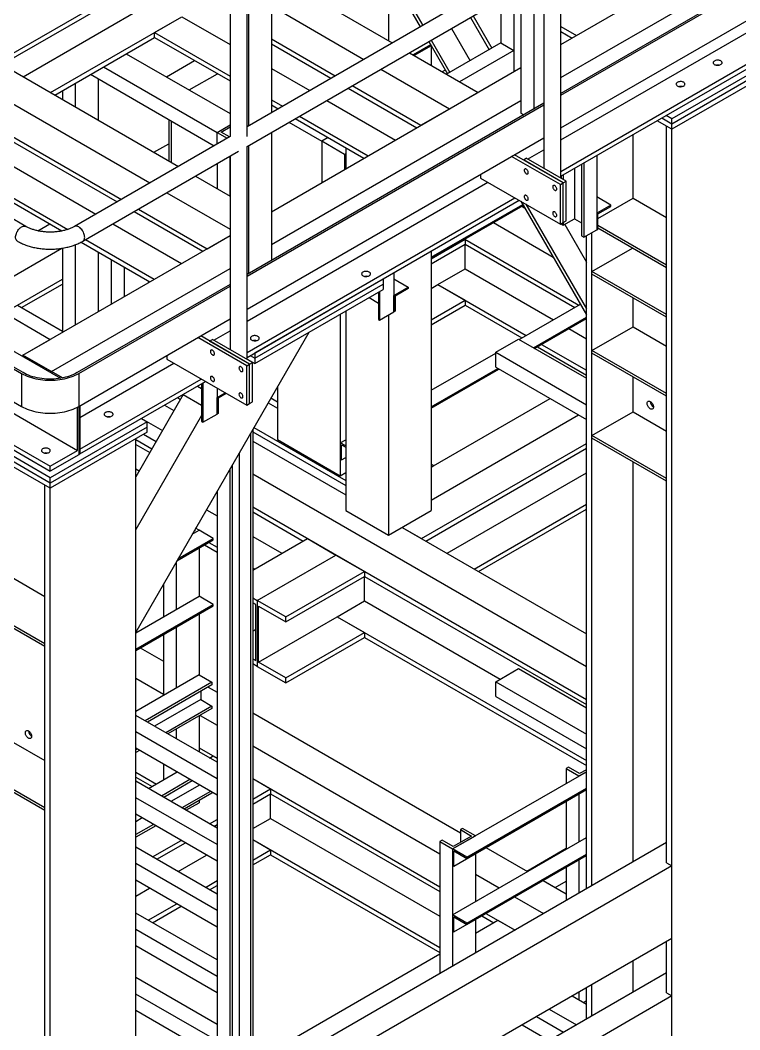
# Model space of a CAD drawing. Header units: millimetres. Extents: x 0 to 16187, y -20471 to 6290.
# Drawn here: x 1851.7 to 1985.5, y 5361.3 to 5549 of the extents above; entities that cross this region are included whole.
import ezdxf

# ---------------------------------------------------------------- set-up
doc = ezdxf.new("R2010")
doc.units = ezdxf.units.MM

msp = doc.modelspace()

# ---------------------------------------------------------------- linework, layer by layer
at = {"color": 7, "linetype": 'Continuous', "lineweight": 25}
for p, q in [((1952.24291, 5544.45092), (1997.85263, 5570.78085)), ((2007.41422, 5567.21541), (1952.24291, 5535.36569)), ((1952.24291, 5535.05954), (2007.41422, 5566.90926)), ((1834.27231, 5533.53733), (1889.51437, 5565.42789)), ((1898.41574, 5565.18849), (1898.41574, 5531.77312)), ((1915.46564, 5566.14044), (1926.0854, 5547.74648)), ((1916.40314, 5565.59924), (1926.55419, 5548.0171)), ((1952.24291, 5538.32786), (1997.85263, 5564.65779)), ((1894.1731, 5562.73926), (1894.1731, 5529.32389)), ((1949.07791, 5561.01977), (1893.9066, 5529.17005)), ((1952.24291, 5528.93548), (2007.41422, 5560.7852)), ((1893.9066, 5525.51552), (1950.66028, 5558.27872)), ((1898.41574, 5557.73873), (1920.90505, 5544.75592)), ((1920.18579, 5557.96491), (1920.18579, 5545.17115)), ((1952.24291, 5519.59243), (1952.24291, 5559.19236)), ((1848.32619, 5540.73185), (1876.69872, 5557.11097)), ((1890.7416, 5557.04951), (1890.7416, 5527.34293)), ((1893.9066, 5527.34293), (1893.9066, 5557.04951)), ((1947.2061, 5556.28467), (1947.2061, 5532.458)), ((1949.07791, 5557.36524), (1949.07791, 5521.41955)), ((1944.81962, 5554.90698), (1944.81962, 5531.71572)), ((1852.27861, 5538.45017), (1876.69872, 5552.54759)), ((1941.08079, 5552.7486), (1941.08079, 5544.73915)), ((1943.46728, 5551.93514), (1943.46728, 5539.38485)), ((1952.24291, 5526.72282), (1996.9778, 5552.54772)), ((1898.41574, 5551.61567), (1915.60175, 5541.69439)), ((1857.34327, 5535.52641), (1881.76337, 5549.62383)), ((1876.69872, 5546.70007), (1881.76337, 5549.62383)), ((1881.76337, 5549.62383), (1890.7416, 5544.44081)), ((1935.44978, 5549.49789), (1938.91807, 5543.49064)), ((1935.91857, 5549.76852), (1939.38686, 5543.76126)), ((1952.24291, 5520.87529), (2002.04245, 5549.62396)), ((1952.24291, 5519.95668), (2002.83808, 5549.16465)), ((1876.69872, 5546.70007), (1890.7416, 5538.59329)), ((1876.69872, 5545.78146), (1876.69872, 5546.70007)), ((1931.90203, 5547.44982), (1935.37032, 5541.44256)), ((1952.24291, 5547.78768), (1955.13294, 5546.1193)), ((1952.24291, 5546.86907), (1954.33732, 5545.66)), ((1858.13889, 5535.0671), (1876.69872, 5545.78146)), ((1876.69872, 5545.78146), (1890.7416, 5537.67468)), ((1898.41574, 5545.49261), (1910.29845, 5538.63286)), ((1898.41574, 5544.574), (1909.50283, 5538.17356)), ((1928.01561, 5544.40325), (1924.76579, 5542.52717)), ((1927.6679, 5545.00551), (1931.13619, 5538.99825)), ((1928.13669, 5545.27613), (1931.60498, 5539.26888)), ((1941.08079, 5544.73915), (1931.00745, 5538.92393)), ((1941.08079, 5544.73915), (1943.46728, 5543.36146)), ((1871.4433, 5542.74757), (1890.7416, 5531.6069)), ((1924.07031, 5542.92866), (1936.83815, 5535.55794)), ((1928.12169, 5544.21952), (1924.97795, 5542.40469)), ((1928.12188, 5544.21918), (1924.97835, 5542.40446)), ((1928.14074, 5544.18653), (1928.14074, 5540.57885)), ((1943.46728, 5543.36146), (1933.39394, 5537.54624)), ((1943.46728, 5543.36146), (1943.46728, 5539.38485)), ((1847.53056, 5541.19116), (1881.13029, 5521.79445)), ((1878.89068, 5538.44829), (1884.1461, 5541.48218)), ((1990.93182, 5541.06671), (1972.9006, 5530.6575)), ((1864.81378, 5538.92043), (1887.80519, 5525.64778)), ((1867.20066, 5540.29835), (1888.31295, 5528.11048)), ((1883.13332, 5535.99907), (1888.38874, 5539.03296)), ((1898.41574, 5513.37715), (1944.81962, 5540.16554)), ((1898.41574, 5540.01063), (1905.5504, 5535.89187)), ((1918.76701, 5539.86713), (1931.53485, 5532.49641)), ((1930.72265, 5539.71453), (1930.1803, 5539.40144)), ((1990.93182, 5540.08686), (1972.9006, 5529.67765)), ((1990.93182, 5539.10701), (1972.9006, 5528.6978)), ((1842.22726, 5538.12963), (1875.82699, 5518.73292)), ((1861.95554, 5537.27041), (1861.95554, 5532.86379)), ((1866.19818, 5538.12124), (1866.19818, 5530.41457)), ((1913.46371, 5536.8056), (1926.23155, 5529.43488)), ((1836.92396, 5535.0681), (1870.52369, 5515.67139)), ((1859.56906, 5535.89272), (1859.56906, 5534.24148)), ((1912.66808, 5536.3463), (1925.43593, 5528.97558)), ((1931.53485, 5532.49641), (1936.83815, 5535.55794)), ((1836.92396, 5534.14949), (1869.72807, 5515.21208)), ((1949.07791, 5533.53857), (1893.9066, 5501.68885)), ((1893.9066, 5501.3827), (1949.07791, 5533.23242)), ((1898.41574, 5534.1631), (1900.48575, 5532.96811)), ((1898.41574, 5507.25409), (1944.81962, 5534.04248)), ((1898.41574, 5533.2445), (1899.69012, 5532.50881)), ((1908.71566, 5534.06461), (1921.4835, 5526.69389)), ((1898.41574, 5531.87135), (1898.50081, 5531.82223)), ((1926.23155, 5529.43488), (1931.53485, 5532.49641)), ((1944.81962, 5531.71572), (1945.36996, 5531.39802)), ((1972.9006, 5530.6575), (1971.83994, 5531.26981)), ((1852.77652, 5510.63574), (1818.41411, 5530.47274)), ((1879.35037, 5530.52864), (1879.35037, 5522.82197)), ((1879.82767, 5522.54644), (1879.82767, 5530.2531)), ((1888.31295, 5528.11048), (1890.7416, 5529.51251)), ((1901.66607, 5529.99497), (1907.77606, 5526.46775)), ((1902.85538, 5530.68154), (1915.62322, 5523.31082)), ((1903.65101, 5531.14085), (1916.41885, 5523.77013)), ((1972.9006, 5528.6978), (1970.1426, 5530.28996)), ((1972.9006, 5529.67765), (1970.99127, 5530.77988)), ((1972.9006, 5529.67765), (1972.9006, 5530.6575)), ((1972.9006, 5528.6978), (1972.9006, 5529.67765)), ((1888.31295, 5525.9409), (1888.31295, 5528.11048)), ((1888.31295, 5528.11048), (1890.19206, 5527.02569)), ((1889.05541, 5528.17171), (1890.7416, 5529.14513)), ((1890.61632, 5527.27061), (1889.05541, 5528.17171)), ((1898.41574, 5528.11859), (1898.41574, 5504.29192)), ((1965.66159, 5515.8809), (1965.66159, 5527.70313)), ((1971.89297, 5392.3454), (1971.89297, 5529.27949)), ((1972.9006, 5320.23474), (1972.9006, 5528.6978)), ((1841.98862, 5526.66235), (1865.77564, 5512.93039)), ((1890.7416, 5527.34293), (1861.80075, 5510.63574)), ((1876.59241, 5524.41411), (1879.35037, 5526.00625)), ((1893.9066, 5495.25865), (1949.07791, 5527.10836)), ((1894.1731, 5525.66937), (1894.1731, 5501.8427)), ((1908.96537, 5527.15432), (1907.77606, 5526.46775)), ((1912.0187, 5524.01772), (1907.77606, 5526.46775)), ((1907.77606, 5526.46775), (1907.77606, 5518.78075)), ((1836.92396, 5523.73859), (1860.56876, 5510.08874)), ((1863.38313, 5507.89469), (1892.32397, 5524.60189)), ((1890.69943, 5523.66406), (1890.69943, 5516.2703)), ((1890.7416, 5523.68841), (1890.7416, 5487.74271)), ((1893.9066, 5485.9156), (1893.9066, 5525.51552)), ((1912.23084, 5524.14019), (1912.0187, 5524.01772)), ((1912.0187, 5524.01772), (1912.0187, 5521.22998)), ((1912.23084, 5525.26921), (1912.23084, 5521.35244)), ((1952.69502, 5518.71913), (1943.62038, 5523.9578)), ((1946.06714, 5523.15762), (1949.07791, 5524.8957)), ((1958.89988, 5523.79967), (1958.89988, 5510.02014)), ((1836.92396, 5522.81998), (1859.48056, 5509.79834)), ((1888.31295, 5522.28638), (1888.31295, 5517.64799)), ((1952.16469, 5518.41297), (1943.09005, 5523.65165)), ((1945.2704, 5523.00527), (1945.80073, 5523.31142)), ((1952.69502, 5518.71913), (1945.2704, 5523.00527)), ((1953.22535, 5519.02528), (1945.80073, 5523.31142)), ((1956.08913, 5522.17706), (1956.08913, 5508.88737)), ((1956.5134, 5522.42199), (1956.5134, 5508.64245)), ((1884.29555, 5519.96718), (1890.7416, 5516.24596)), ((1937.31545, 5520.31804), (1937.31545, 5519.63639)), ((1952.27076, 5519.97276), (1952.27076, 5519.57635)), ((1952.69502, 5520.21768), (1952.69502, 5519.33143)), ((1954.76331, 5521.41168), (1954.76331, 5512.04075)), ((1893.9066, 5493.04598), (1938.64149, 5518.87088)), ((1937.31545, 5519.63639), (1952.16469, 5511.06411)), ((1952.16469, 5518.41297), (1952.69502, 5518.71913)), ((1952.16469, 5511.06411), (1952.16469, 5518.41297)), ((1952.69502, 5518.71913), (1953.22535, 5519.02528)), ((1952.69502, 5511.37026), (1952.69502, 5518.71913)), ((1953.22535, 5511.67641), (1953.22535, 5519.02528)), ((1878.99225, 5516.90565), (1890.7416, 5510.1229)), ((1893.9066, 5487.19846), (1943.70614, 5515.94712)), ((1893.9066, 5486.27985), (1944.50177, 5515.48782)), ((1928.14074, 5504.91145), (1945.14781, 5514.72942)), ((1928.14074, 5504.66648), (1945.25388, 5514.54569)), ((1928.14074, 5504.66603), (1945.25408, 5514.54535)), ((1944.81402, 5515.30756), (1956.99069, 5494.21693)), ((1945.00089, 5514.39918), (1945.05827, 5514.36606)), ((1945.00089, 5514.39918), (1945.50723, 5514.10688)), ((1945.05827, 5514.36606), (1945.28277, 5514.49566)), ((1945.75152, 5514.76635), (1956.99069, 5495.29953)), ((1961.55153, 5514.61293), (1958.89988, 5516.1437)), ((1961.55153, 5514.61293), (1958.89988, 5513.08217)), ((1959.11202, 5512.09991), (1965.66159, 5515.8809)), ((1959.11202, 5512.95967), (1961.55153, 5514.36797)), ((1961.55153, 5514.36797), (1961.55153, 5514.61293)), ((1965.66159, 5515.8809), (1971.89297, 5512.2836)), ((1872.89333, 5513.38482), (1885.66117, 5506.0141)), ((1873.68895, 5513.84412), (1886.45679, 5506.4734)), ((1958.89988, 5513.08217), (1958.89988, 5510.02014)), ((1959.11202, 5510.1426), (1959.11202, 5512.95967)), ((1854.98568, 5509.82199), (1857.21264, 5511.10758)), ((1868.9409, 5511.10313), (1881.70874, 5503.73241)), ((1939.69759, 5511.33765), (1950.80967, 5504.92279)), ((1952.16469, 5511.06411), (1952.69502, 5511.37026)), ((1952.27076, 5511.12534), (1952.27076, 5511.09168)), ((1952.27076, 5511.09168), (1952.69502, 5510.84675)), ((1952.69502, 5510.84675), (1954.76331, 5512.04075)), ((1952.69502, 5511.37026), (1953.22535, 5511.67641)), ((1952.69502, 5511.37026), (1952.69502, 5510.84675)), ((1952.94988, 5510.99388), (1956.99069, 5503.99498)), ((1954.76331, 5512.04075), (1956.08913, 5511.27537)), ((1971.89297, 5503.43578), (1959.11202, 5510.81407)), ((1852.22399, 5486.71122), (1890.7416, 5508.94697)), ((1886.45679, 5506.4734), (1890.7416, 5508.94697)), ((1956.08913, 5508.88737), (1956.5134, 5508.64245)), ((1956.5134, 5508.64245), (1958.89988, 5510.02014)), ((1956.99069, 5387.47757), (1956.99069, 5508.91799)), ((1957.99832, 5388.05926), (1957.99832, 5509.49968)), ((1958.89988, 5510.02014), (1959.11202, 5510.1426)), ((1971.89297, 5502.94585), (1959.11202, 5510.32414)), ((1861.95554, 5507.22559), (1861.95554, 5492.32913)), ((1863.07232, 5507.72486), (1875.84847, 5500.34935)), ((1863.87625, 5508.17937), (1876.64409, 5500.80865)), ((1928.14074, 5504.59978), (1934.45167, 5508.243)), ((1928.14074, 5503.68117), (1934.45167, 5507.32439)), ((1934.39429, 5508.27612), (1934.45167, 5508.243)), ((1934.39429, 5508.27612), (1955.61097, 5496.02799)), ((1934.45167, 5508.243), (1934.45167, 5507.32439)), ((1934.45167, 5502.76102), (1934.45167, 5507.32439)), ((1934.45167, 5507.32439), (1954.81535, 5495.56869)), ((1818.41411, 5505.95371), (1859.20578, 5482.40518)), ((1843.70155, 5497.47864), (1859.4719, 5506.58267)), ((1859.56906, 5506.59773), (1859.56906, 5490.95144)), ((1866.19818, 5505.92034), (1866.19818, 5494.77836)), ((1928.14074, 5506.0428), (1928.14074, 5457.81959)), ((1957.99832, 5502.2709), (1965.53023, 5506.61898)), ((1868.6377, 5504.51203), (1868.6377, 5496.18666)), ((1871.02419, 5503.13434), (1871.02419, 5497.56435)), ((1971.89297, 5502.94585), (1971.89297, 5503.43578)), ((1852.2505, 5483.45821), (1818.41411, 5502.99154)), ((1818.41411, 5502.68539), (1851.98534, 5483.30513)), ((1834.27231, 5502.92203), (1857.28864, 5489.63498)), ((1857.52729, 5483.64969), (1890.7416, 5502.82391)), ((1921.19341, 5502.03219), (1921.19341, 5494.74415)), ((1929.38701, 5499.83726), (1934.45167, 5502.76102)), ((1934.45167, 5502.76102), (1950.86293, 5493.287)), ((1971.89297, 5494.2497), (1957.99832, 5502.2709)), ((1957.99832, 5501.78098), (1957.99832, 5502.2709)), ((1971.89297, 5493.75977), (1957.99832, 5501.78098)), ((1848.7503, 5494.56407), (1859.56906, 5500.8096)), ((1851.98016, 5495.54064), (1859.56906, 5499.92162)), ((1890.7416, 5499.86174), (1862.32677, 5483.45821)), ((1862.59194, 5483.30513), (1890.7416, 5499.55559)), ((1875.58503, 5500.50143), (1875.58503, 5500.19726)), ((1895.33982, 5487.10723), (1919.20468, 5500.88412)), ((1895.33982, 5486.12738), (1919.20468, 5499.90427)), ((1919.20468, 5500.88412), (1919.20468, 5499.90427)), ((1919.20468, 5499.90427), (1919.20468, 5498.92442)), ((1921.19341, 5500.86771), (1923.84506, 5499.33694)), ((1921.19341, 5497.80618), (1923.84506, 5499.33694)), ((1923.84506, 5499.33694), (1923.84506, 5499.09198)), ((1928.14074, 5499.1178), (1929.38701, 5499.83726)), ((1929.38701, 5499.83726), (1934.45167, 5496.9135)), ((1929.38701, 5499.83726), (1945.79827, 5490.36324)), ((1895.33982, 5485.14753), (1919.20468, 5498.92442)), ((1916.57843, 5497.40832), (1918.32963, 5496.39737)), ((1918.32963, 5498.41927), (1918.32963, 5493.33584)), ((1918.54176, 5498.54173), (1918.54176, 5493.21338)), ((1921.19341, 5494.74415), (1921.19341, 5497.80618)), ((1923.84506, 5499.09198), (1921.40555, 5497.68367)), ((1921.40555, 5497.68367), (1921.40555, 5494.86661)), ((1818.41411, 5496.56133), (1851.98534, 5477.18108)), ((1851.21106, 5495.98463), (1859.56906, 5491.15966)), ((1928.14074, 5493.27028), (1934.45167, 5496.9135)), ((1928.14074, 5492.35167), (1934.45167, 5495.99489)), ((1934.45167, 5496.9135), (1934.45167, 5495.99489)), ((1934.45167, 5495.99489), (1945.00265, 5489.90394)), ((1944.49516, 5489.61097), (1955.86156, 5496.17265)), ((1965.66159, 5491.99708), (1965.66159, 5497.35707)), ((1911.22321, 5494.31682), (1911.22321, 5464.27942)), ((1912.23084, 5494.89851), (1912.23084, 5457.81959)), ((1918.54176, 5493.21338), (1921.19341, 5494.74415)), ((1920.18579, 5494.16246), (1920.18579, 5453.2273)), ((1921.40555, 5494.86661), (1921.19341, 5494.74415)), ((1947.14681, 5488.0802), (1956.99069, 5493.76296)), ((1971.89297, 5493.75977), (1971.89297, 5494.2497)), ((1862.59194, 5477.18108), (1890.7416, 5493.43153)), ((1918.32963, 5493.33584), (1918.54176, 5493.21338)), ((1947.35898, 5487.95772), (1956.99069, 5493.51799)), ((1947.35938, 5487.95749), (1956.99069, 5493.51754)), ((1957.99832, 5487.57317), (1965.66159, 5491.99708)), ((1965.66159, 5491.99708), (1971.89297, 5488.39978)), ((1824.9648, 5490.56703), (1862.35329, 5468.98312)), ((1905.36388, 5490.9343), (1873.19854, 5435.22229)), ((1893.82838, 5484.73614), (1884.75374, 5489.97481)), ((1894.35871, 5485.04229), (1885.28407, 5490.28097)), ((1887.73084, 5489.48079), (1890.7416, 5491.21887)), ((1953.72714, 5491.63353), (1956.99069, 5489.74952)), ((1852.22399, 5486.71122), (1857.28864, 5489.63498)), ((1886.93409, 5489.32843), (1887.46442, 5489.63459)), ((1894.35871, 5485.04229), (1886.93409, 5489.32843)), ((1894.88904, 5485.34844), (1887.46442, 5489.63459)), ((1940.1262, 5487.23467), (1944.36884, 5489.68389)), ((1944.36884, 5489.68389), (1956.99069, 5482.39745)), ((1947.86686, 5488.25046), (1956.99069, 5482.98338)), ((1948.66249, 5488.70976), (1956.99069, 5483.90199)), ((1819.39655, 5487.01539), (1857.28864, 5465.14075)), ((1819.90015, 5487.64327), (1857.28864, 5466.05936)), ((1859.57055, 5482.47014), (1852.22399, 5486.71122)), ((1852.22399, 5486.71122), (1857.52729, 5483.64969)), ((1878.97914, 5486.64121), (1878.97914, 5485.95956)), ((1894.49116, 5486.61731), (1895.33982, 5486.12738)), ((1895.33982, 5487.10723), (1895.33982, 5486.12738)), ((1895.33982, 5486.12738), (1895.33982, 5485.14753)), ((1928.14074, 5480.16976), (1940.1262, 5487.08882)), ((1940.1262, 5484.47884), (1940.1262, 5487.23467)), ((1940.1262, 5487.23467), (1956.99069, 5477.499)), ((1971.89297, 5479.55196), (1957.99832, 5487.57317)), ((1957.99832, 5487.08325), (1957.99832, 5487.57317)), ((1971.89297, 5479.06204), (1957.99832, 5487.08325)), ((1862.83059, 5475.10618), (1880.30518, 5485.19405)), ((1878.97914, 5485.95956), (1893.82838, 5477.38727)), ((1893.82838, 5484.73614), (1894.35871, 5485.04229)), ((1893.82838, 5477.38727), (1893.82838, 5484.73614)), ((1893.9066, 5485.97492), (1895.33982, 5485.14753)), ((1894.35871, 5485.04229), (1894.88904, 5485.34844)), ((1894.35871, 5477.69342), (1894.35871, 5485.04229)), ((1894.88904, 5477.99958), (1894.88904, 5485.34844)), ((1928.14074, 5477.10823), (1940.5173, 5484.25307)), ((1940.1262, 5484.47884), (1956.99069, 5474.74318)), ((1851.98534, 5483.30513), (1851.98534, 5477.18108)), ((1859.57055, 5482.47014), (1857.52729, 5483.64969)), ((1862.59194, 5483.30513), (1862.59194, 5477.18108)), ((1928.14074, 5476.86327), (1940.72946, 5484.13059)), ((1928.14074, 5476.86281), (1940.72986, 5484.13036)), ((1956.85271, 5482.47711), (1956.99069, 5482.55676)), ((1965.66159, 5476.19702), (1965.66159, 5482.65933)), ((1862.83059, 5469.25866), (1885.36983, 5482.27029)), ((1862.83059, 5468.34005), (1886.16546, 5481.81098)), ((1884.65271, 5480.9377), (1885.44917, 5480.47791)), ((1885.44917, 5481.39748), (1885.44917, 5474.35436)), ((1885.6613, 5481.51994), (1885.6613, 5474.23189)), ((1888.31295, 5480.57126), (1888.31295, 5475.76266)), ((1899.55595, 5480.87466), (1899.55595, 5471.01479)), ((1882.03849, 5479.38483), (1873.19854, 5464.07358)), ((1880.96433, 5478.80843), (1881.52038, 5478.48743)), ((1882.00063, 5479.40668), (1885.44917, 5477.41589)), ((1888.31295, 5478.82469), (1889.82569, 5479.69797)), ((1888.31295, 5475.76266), (1888.31295, 5478.82469)), ((1890.03786, 5479.57549), (1888.52508, 5478.70219)), ((1888.52508, 5478.70219), (1888.52508, 5475.88512)), ((1898.33553, 5478.76084), (1899.55595, 5478.05631)), ((1928.14074, 5465.90203), (1950.2232, 5478.64997)), ((1971.89297, 5479.06204), (1971.89297, 5479.55196)), ((1862.35329, 5468.98312), (1862.35329, 5477.04925)), ((1862.59194, 5477.18108), (1862.59194, 5468.20228)), ((1862.83059, 5477.31885), (1862.83059, 5468.34005)), ((1878.5411, 5477.40954), (1880.30887, 5476.38903)), ((1893.82838, 5477.38727), (1894.35871, 5477.69342)), ((1894.35871, 5477.69342), (1894.88904, 5477.99958)), ((1897.80525, 5477.84236), (1899.55595, 5476.8317)), ((1956.99069, 5474.74318), (1956.99069, 5477.499)), ((1885.44917, 5475.49459), (1873.19854, 5454.27588)), ((1874.2592, 5474.93765), (1875.31986, 5474.32534)), ((1874.29846, 5474.96031), (1878.18772, 5472.71509)), ((1885.6613, 5474.23189), (1888.31295, 5475.76266)), ((1888.52508, 5475.88512), (1888.31295, 5475.76266)), ((1928.14074, 5459.77897), (1955.5265, 5475.58844)), ((1957.99832, 5471.77311), (1965.66159, 5476.19702)), ((1965.66159, 5476.19702), (1971.89297, 5472.59972)), ((1857.28864, 5463.91614), (1839.25742, 5474.32534)), ((1857.28864, 5462.93629), (1839.25742, 5473.34549)), ((1875.31986, 5474.32534), (1857.28864, 5463.91614)), ((1875.31986, 5473.34549), (1857.28864, 5462.93629)), ((1875.31986, 5473.34549), (1875.31986, 5474.32534)), ((1875.31986, 5472.36564), (1875.31986, 5473.34549)), ((1885.44917, 5474.35436), (1885.6613, 5474.23189)), ((1895.15381, 5473.24994), (1912.23084, 5463.39158)), ((1857.28864, 5461.95644), (1839.25742, 5472.36564)), ((1875.31986, 5472.36564), (1857.28864, 5461.95644)), ((1873.19854, 5262.67796), (1873.19854, 5471.14103)), ((1874.66958, 5471.99024), (1876.99438, 5470.64816)), ((1894.51781, 5472.14835), (1894.51781, 5351.95187)), ((1894.94207, 5472.8832), (1894.94207, 5352.19679)), ((1894.94207, 5472.45356), (1912.23084, 5462.47297)), ((1957.99832, 5471.28318), (1957.99832, 5471.77311)), ((1971.89297, 5463.7519), (1957.99832, 5471.77311)), ((1971.89297, 5463.26197), (1957.99832, 5471.28318)), ((1862.83059, 5468.34005), (1862.83059, 5469.25866)), ((1873.19854, 5471.04541), (1876.21751, 5469.30259)), ((1873.19854, 5470.1268), (1875.81973, 5468.61362)), ((1894.94207, 5470.73925), (1912.23084, 5460.75866)), ((1899.55595, 5471.01479), (1911.22321, 5464.27942)), ((1911.22321, 5470.40348), (1912.23084, 5470.98517)), ((1912.23084, 5469.82179), (1911.22321, 5470.40348)), ((1911.22321, 5470.40348), (1911.22321, 5467.34145)), ((1911.43534, 5470.03606), (1912.23084, 5469.57683)), ((1911.43534, 5467.21899), (1911.43534, 5470.03606)), ((1926.33762, 5452.61499), (1956.99069, 5470.31064)), ((1927.13324, 5452.15569), (1956.99069, 5469.39203)), ((1857.28864, 5466.05936), (1862.35329, 5468.98312)), ((1862.59194, 5468.20228), (1857.28864, 5465.14075)), ((1862.83059, 5468.34005), (1862.59194, 5468.20228)), ((1892.44952, 5468.56597), (1892.44952, 5353.14587)), ((1911.43534, 5467.21899), (1912.23084, 5467.67822)), ((1857.28864, 5465.14075), (1857.28864, 5466.05936)), ((1873.19854, 5465.56343), (1873.84368, 5465.19099)), ((1890.69943, 5465.53473), (1890.69943, 5349.74757)), ((1891.1237, 5466.26958), (1891.1237, 5349.99249)), ((1911.22321, 5467.34145), (1911.43534, 5467.21899)), ((1928.14074, 5466.45311), (1928.61804, 5466.17757)), ((1928.14074, 5465.90203), (1928.61804, 5466.17757)), ((1965.66159, 5392.48317), (1965.66159, 5466.85927)), ((1857.28864, 5462.93629), (1857.28864, 5463.91614)), ((1894.94207, 5464.61619), (1956.99069, 5428.79629)), ((1911.22321, 5464.27942), (1912.23084, 5464.86111)), ((1931.08566, 5449.874), (1956.99069, 5464.82866)), ((1971.89297, 5463.26197), (1971.89297, 5463.7519)), ((1856.28101, 5254.07506), (1856.28101, 5462.53813)), ((1857.28864, 5461.95644), (1857.28864, 5462.93629)), ((1857.28864, 5253.49337), (1857.28864, 5461.95644)), ((1888.31295, 5461.40122), (1888.31295, 5351.12526)), ((1886.33699, 5457.97876), (1888.31295, 5456.83806)), ((1894.94207, 5458.49313), (1956.99069, 5422.67323)), ((1936.15032, 5446.95024), (1956.99069, 5458.98113)), ((1936.94594, 5446.49094), (1956.99069, 5458.06253)), ((1894.94207, 5457.57452), (1904.32879, 5452.15569)), ((1912.23084, 5457.81959), (1920.18579, 5453.2273)), ((1920.18579, 5453.2273), (1928.14074, 5457.81959)), ((1884.97187, 5454.15399), (1884.33952, 5454.51904)), ((1922.73137, 5454.69683), (1926.33762, 5452.61499)), ((1922.73137, 5454.69683), (1956.99069, 5434.91935)), ((1880.84392, 5448.46448), (1887.62352, 5452.37826)), ((1881.05605, 5448.83191), (1887.62352, 5452.62322)), ((1883.70727, 5453.42395), (1884.97187, 5454.15399)), ((1884.22941, 5454.09276), (1884.02542, 5453.975)), ((1884.12741, 5454.15164), (1884.22941, 5454.09276)), ((1887.62352, 5452.62322), (1884.97187, 5454.15399)), ((1887.62352, 5452.37826), (1887.62352, 5452.62322)), ((1894.94207, 5453.01115), (1900.37636, 5449.874)), ((1894.94207, 5446.73685), (1905.12441, 5452.61499)), ((1905.12441, 5452.61499), (1910.42771, 5449.55346)), ((1880.84353, 5448.4638), (1885.184, 5450.9695)), ((1884.97187, 5450.84704), (1884.97187, 5441.90588)), ((1885.184, 5450.9695), (1885.184, 5450.96996)), ((1885.97068, 5451.4241), (1888.31295, 5450.07193)), ((1886.7663, 5451.8834), (1888.31295, 5450.99054)), ((1895.7906, 5441.10364), (1910.42771, 5449.55346)), ((1910.42771, 5449.55346), (1915.73101, 5446.49193)), ((1880.72923, 5448.26583), (1880.72923, 5439.45665)), ((1894.94207, 5447.16363), (1895.31171, 5446.95024)), ((1850.04963, 5445.4651), (1856.28101, 5441.86781)), ((1901.0939, 5438.04211), (1915.73101, 5446.49193)), ((1901.0939, 5437.1235), (1915.73101, 5445.57332)), ((1915.73101, 5446.49193), (1915.73101, 5445.57332)), ((1915.73101, 5441.00995), (1915.73101, 5445.57332)), ((1915.73101, 5445.57332), (1956.99069, 5421.75462)), ((1878.34274, 5444.13231), (1878.34274, 5438.07896)), ((1873.19854, 5435.10928), (1884.97187, 5441.90588)), ((1887.62352, 5440.37511), (1884.97187, 5441.90588)), ((1894.94207, 5441.59348), (1895.7906, 5441.10364)), ((1901.0939, 5438.04211), (1895.7906, 5441.10364)), ((1895.7906, 5441.10364), (1895.7906, 5428.85553)), ((1856.28101, 5433.01998), (1842.38636, 5441.04119)), ((1856.28101, 5432.53006), (1842.38636, 5440.55127)), ((1873.19854, 5432.04775), (1887.62352, 5440.37511)), ((1873.19854, 5431.80279), (1887.62352, 5440.13015)), ((1887.62352, 5440.13015), (1887.62352, 5440.37511)), ((1895.55195, 5440.3228), (1894.94207, 5440.67487)), ((1895.55195, 5429.9119), (1895.55195, 5440.3228)), ((1896.02925, 5440.04726), (1901.0939, 5437.1235)), ((1896.02925, 5429.63637), (1896.02925, 5440.04726)), ((1910.66636, 5438.08619), (1915.73101, 5441.00995)), ((1915.73101, 5441.00995), (1940.93412, 5426.46051)), ((1873.19854, 5431.80233), (1885.184, 5438.72139)), ((1884.97187, 5438.59893), (1884.97187, 5427.26938)), ((1885.184, 5438.72139), (1885.184, 5438.72184)), ((1896.02925, 5429.63637), (1910.66636, 5438.08619)), ((1901.0939, 5437.1235), (1901.0939, 5438.04211)), ((1910.66636, 5438.08619), (1915.73101, 5435.16243)), ((1910.66636, 5438.08619), (1956.99069, 5411.34372)), ((1880.72923, 5436.1497), (1880.72923, 5424.82016)), ((1894.94207, 5435.40735), (1895.55195, 5435.75943)), ((1878.34274, 5434.77201), (1878.34274, 5423.44247)), ((1901.0939, 5426.7126), (1915.73101, 5435.16243)), ((1901.0939, 5425.794), (1915.73101, 5434.24382)), ((1915.73101, 5435.16243), (1915.73101, 5434.24382)), ((1915.73101, 5434.24382), (1956.99069, 5410.42511)), ((1856.28101, 5432.53006), (1856.28101, 5433.01998)), ((1874.0421, 5432.2893), (1878.34274, 5429.80659)), ((1894.94207, 5430.26398), (1895.55195, 5429.9119)), ((1895.7906, 5428.85553), (1894.94207, 5429.34537)), ((1895.7906, 5428.85553), (1901.0939, 5425.794)), ((1901.0939, 5426.7126), (1896.02925, 5429.63637)), ((1940.1262, 5425.99411), (1944.36884, 5428.44333)), ((1944.36884, 5428.44333), (1956.99069, 5421.15689)), ((1884.97187, 5427.26938), (1873.19854, 5420.47278)), ((1873.19854, 5426.65321), (1878.34274, 5423.68353)), ((1884.97187, 5427.26938), (1887.35835, 5425.89169)), ((1901.0939, 5425.794), (1901.0939, 5426.7126)), ((1887.35835, 5425.89169), (1874.95329, 5418.7304)), ((1887.35835, 5425.40177), (1875.37762, 5418.48544)), ((1885.29007, 5424.20777), (1885.29007, 5422.67637)), ((1886.66565, 5425.00188), (1888.31295, 5424.05091)), ((1887.35835, 5425.89169), (1887.35835, 5425.40177)), ((1940.1262, 5425.99411), (1956.99069, 5416.25844)), ((1940.1262, 5423.23828), (1940.1262, 5425.99411)), ((1885.29007, 5422.67637), (1876.704, 5417.71974)), ((1885.29007, 5422.67637), (1887.35835, 5421.48237)), ((1940.1262, 5423.23828), (1956.99069, 5413.50262)), ((1873.19854, 5420.53015), (1873.24823, 5420.50147)), ((1887.35835, 5421.48237), (1878.77228, 5416.52574)), ((1887.35835, 5420.99245), (1879.19662, 5416.28078)), ((1887.35835, 5421.48237), (1887.35835, 5420.99245)), ((1888.31295, 5411.01803), (1873.19854, 5419.74339)), ((1884.97187, 5419.61476), (1884.97187, 5412.94679)), ((1885.18135, 5419.73569), (1888.31295, 5417.92785)), ((1894.94207, 5420.224), (1933.5501, 5397.93606)), ((1888.31295, 5407.9565), (1873.19854, 5416.68186)), ((1880.72923, 5417.16554), (1880.72923, 5415.39602)), ((1850.04963, 5414.9673), (1856.28101, 5411.37001)), ((1956.99069, 5413.50262), (1956.99069, 5416.25844)), ((1888.31295, 5404.89447), (1873.19854, 5413.61983)), ((1873.46855, 5413.46396), (1873.19854, 5413.30809)), ((1873.89288, 5413.219), (1873.19854, 5412.81816)), ((1884.97187, 5413.73356), (1888.31295, 5411.80479)), ((1894.94207, 5414.10094), (1929.73173, 5394.0173)), ((1886.94209, 5411.80941), (1887.62352, 5412.20279)), ((1887.62352, 5412.20279), (1888.31295, 5411.80479)), ((1856.28101, 5402.52218), (1842.38636, 5410.54339)), ((1856.28101, 5402.03226), (1842.38636, 5410.05347)), ((1873.19854, 5409.20065), (1877.06723, 5406.96731)), ((1880.89477, 5409.1769), (1875.59017, 5406.11462)), ((1878.34274, 5410.65015), (1878.34274, 5407.70365)), ((1880.72923, 5409.27246), (1880.72923, 5409.08133)), ((1932.11821, 5394.91338), (1956.99069, 5409.27195)), ((1953.64962, 5410.09857), (1953.22535, 5409.85364)), ((1953.22535, 5409.85364), (1955.61184, 5408.47595)), ((1953.22535, 5409.85364), (1953.22535, 5407.09827)), ((1955.7179, 5408.90457), (1953.64962, 5410.09857)), ((1955.61184, 5408.47595), (1956.99069, 5409.27195)), ((1956.99069, 5409.63934), (1955.7179, 5408.90457)), ((1873.19854, 5408.28204), (1876.2716, 5406.508)), ((1888.31295, 5398.76992), (1873.19854, 5407.49528)), ((1883.28125, 5407.79921), (1877.97666, 5404.73693)), ((1883.70558, 5407.55425), (1878.40099, 5404.49197)), ((1888.31295, 5407.9565), (1888.31295, 5404.89447)), ((1894.94207, 5407.97788), (1898.23012, 5406.07973)), ((1894.94207, 5407.97788), (1929.73173, 5387.89424)), ((1885.03196, 5406.78855), (1879.72737, 5403.72627)), ((1887.10025, 5405.59455), (1881.79566, 5402.53227)), ((1887.35835, 5405.44555), (1887.35835, 5405.25362)), ((1894.94207, 5404.18158), (1898.23012, 5406.07973)), ((1898.23012, 5406.07973), (1898.23012, 5405.16112)), ((1932.33035, 5391.72889), (1956.99069, 5405.965)), ((1934.76986, 5393.38261), (1956.99069, 5406.21042)), ((1934.76986, 5393.13765), (1956.99069, 5405.96546)), ((1888.31295, 5395.70839), (1873.19854, 5404.43375)), ((1887.35835, 5405.25362), (1882.21999, 5402.28731)), ((1884.97187, 5403.87594), (1884.97187, 5403.50804)), ((1894.94207, 5403.26297), (1898.23012, 5405.16112)), ((1898.23012, 5400.59775), (1898.23012, 5405.16112)), ((1898.23012, 5405.16112), (1929.73173, 5386.97563)), ((1953.22535, 5403.79132), (1953.22535, 5394.85015)), ((1955.61184, 5405.169), (1955.61184, 5396.22784)), ((1856.28101, 5402.03226), (1856.28101, 5402.52218)), ((1882.53863, 5402.10336), (1884.97187, 5403.50804)), ((1888.31295, 5392.64636), (1873.19854, 5401.37172)), ((1874.42364, 5400.66449), (1873.19854, 5399.95726)), ((1886.94037, 5399.56229), (1888.31295, 5400.35467)), ((1894.94207, 5398.6996), (1898.23012, 5400.59775)), ((1898.23012, 5400.59775), (1929.73173, 5382.41226)), ((1876.49192, 5399.47049), (1873.19854, 5397.56926)), ((1876.91626, 5399.22553), (1873.19854, 5397.07934)), ((1887.73599, 5399.10299), (1888.31295, 5399.43606)), ((1933.97437, 5398.74029), (1933.5501, 5398.49537)), ((1933.5501, 5398.49537), (1935.61839, 5397.30137)), ((1933.5501, 5398.49537), (1933.5501, 5396.10737)), ((1936.36085, 5397.3626), (1933.97437, 5398.74029)), ((1971.89297, 5396.08047), (1873.19854, 5339.10539)), ((1876.33204, 5393.43824), (1881.63663, 5396.50051)), ((1877.12766, 5392.97893), (1882.43226, 5396.04121)), ((1894.94207, 5396.64838), (1898.23012, 5394.75023)), ((1894.94207, 5396.64838), (1929.73173, 5376.56474)), ((1930.15599, 5396.53599), (1929.73173, 5396.29106)), ((1929.73173, 5396.29106), (1932.11821, 5394.91338)), ((1929.73173, 5396.29106), (1929.73173, 5371.7413)), ((1932.22428, 5395.34199), (1930.15599, 5396.53599)), ((1932.11821, 5394.91338), (1936.36085, 5397.3626)), ((1932.11821, 5382.66526), (1956.99069, 5397.02384)), ((1935.61839, 5397.30137), (1932.22428, 5395.34199)), ((1888.31295, 5386.52181), (1873.19854, 5395.24717)), ((1888.31295, 5395.70839), (1888.31295, 5392.64636)), ((1894.94207, 5392.85208), (1898.23012, 5394.75023)), ((1898.23012, 5394.75023), (1898.23012, 5393.83162)), ((1934.76986, 5393.38261), (1932.11821, 5394.91338)), ((1932.11821, 5394.91338), (1932.11821, 5391.85135)), ((1932.11821, 5394.91338), (1932.11821, 5373.11899)), ((1932.33035, 5394.54595), (1934.76986, 5393.13765)), ((1932.33035, 5391.72889), (1932.33035, 5394.54595)), ((1938.31638, 5395.18455), (1946.06049, 5390.71397)), ((1945.9068, 5390.80269), (1953.22535, 5395.02761)), ((1881.08009, 5390.69725), (1886.38468, 5393.75952)), ((1894.94207, 5391.93347), (1898.23012, 5393.83162)), ((1898.23012, 5393.83162), (1929.73173, 5375.64613)), ((1932.33035, 5379.48077), (1956.99069, 5393.71689)), ((1934.76986, 5381.1345), (1956.99069, 5393.96231)), ((1934.76986, 5380.88954), (1956.99069, 5393.71735)), ((1934.76986, 5393.13765), (1934.76986, 5393.38261)), ((1936.36085, 5394.05565), (1936.36085, 5385.11449)), ((1955.61184, 5392.92089), (1955.61184, 5386.68157)), ((1971.89297, 5392.3454), (1972.9006, 5391.76371)), ((1888.31295, 5383.46028), (1873.19854, 5392.18564)), ((1972.9006, 5391.76371), (1873.19854, 5334.20694)), ((1932.11821, 5391.85135), (1932.33035, 5391.72889)), ((1945.9068, 5390.80269), (1946.06049, 5390.71397)), ((1953.22535, 5391.5432), (1953.22535, 5385.30388)), ((1972.9006, 5378.29079), (1972.9006, 5391.76371)), ((1888.31295, 5380.39825), (1873.19854, 5389.12361)), ((1886.14474, 5387.77349), (1888.31295, 5389.02516)), ((1936.36085, 5390.19039), (1940.75719, 5387.65244)), ((1948.9247, 5389.06049), (1951.2101, 5387.74116)), ((1948.9247, 5389.06049), (1953.22535, 5386.57778)), ((1951.2101, 5387.74116), (1953.22535, 5388.90454)), ((1873.19854, 5386.14733), (1875.77636, 5387.63547)), ((1886.94037, 5387.31418), (1888.31295, 5388.10656)), ((1951.2101, 5387.74116), (1953.22535, 5386.57778)), ((1943.6214, 5385.99896), (1949.0254, 5382.8793)), ((1888.31295, 5374.27369), (1873.19854, 5382.99906)), ((1875.53642, 5381.64943), (1880.84101, 5384.71171)), ((1876.33204, 5381.19012), (1881.63663, 5384.2524)), ((1888.31295, 5383.46028), (1888.31295, 5380.39825)), ((1938.3181, 5382.93743), (1943.7221, 5379.81777)), ((1932.11821, 5382.66526), (1932.11821, 5379.60323)), ((1934.76986, 5381.1345), (1932.11821, 5382.66526)), ((1932.33035, 5382.29784), (1934.76986, 5380.88954)), ((1932.33035, 5379.48077), (1932.33035, 5382.29784)), ((1934.76986, 5380.88954), (1934.76986, 5381.1345)), ((1936.36085, 5381.80754), (1936.36085, 5375.56822)), ((1936.36085, 5379.23011), (1940.55046, 5381.64872)), ((1937.52248, 5382.47813), (1939.75484, 5381.18941)), ((1940.55046, 5381.64872), (1943.7221, 5379.81777)), ((1888.31295, 5371.21216), (1873.19854, 5379.93752)), ((1932.11821, 5379.60323), (1932.33035, 5379.48077)), ((1972.9006, 5378.29079), (1873.19854, 5320.73402)), ((1971.89297, 5368.15538), (1971.89297, 5377.7091)), ((1888.31295, 5368.15014), (1873.19854, 5376.8755)), ((1894.94207, 5355.31956), (1929.73173, 5375.4032)), ((1965.66159, 5368.29315), (1965.66159, 5374.1118)), ((1971.89297, 5371.89045), (1926.49671, 5345.68375)), ((1888.31295, 5362.27054), (1873.19854, 5370.99591)), ((1888.31295, 5371.21216), (1888.31295, 5368.15014)), ((1888.31295, 5359.20901), (1873.19854, 5367.93438)), ((1955.61184, 5368.3102), (1955.61184, 5366.83638)), ((1956.99069, 5363.28755), (1956.99069, 5369.1062)), ((1957.99832, 5363.86924), (1957.99832, 5369.68789)), ((1971.89297, 5368.15538), (1972.9006, 5367.57369)), ((1972.9006, 5367.57369), (1926.49671, 5340.7853)), ((1954.33534, 5367.57329), (1956.99069, 5366.04039)), ((1956.99069, 5366.64852), (1956.46398, 5366.34445)), ((1972.9006, 5354.10077), (1972.9006, 5367.57369)), ((1888.31295, 5356.14699), (1873.19854, 5364.87235)), ((1950.0927, 5365.12407), (1955.13234, 5362.21474)), ((1947.70582, 5363.74615), (1952.74547, 5360.83683)), ((1945.05374, 5362.21514), (1950.09339, 5359.30582))]:
    msp.add_line(p, q, dxfattribs=at)
at = {"color": 7, "linetype": 'Continuous', "lineweight": 25, "flags": 128}
for points in [[(1981.96924, 5541.40362), (1981.8557, 5541.45834), (1981.72706, 5541.50048), (1981.58746, 5541.52868), (1981.44138, 5541.54204), (1981.29351, 5541.54012), (1981.14861, 5541.523), (1981.01134, 5541.49121), (1980.8861, 5541.44578), (1980.77693, 5541.38818), (1980.68733, 5541.32024), (1980.62018, 5541.24416), (1980.57765, 5541.16239), (1980.56109, 5541.07754), (1980.57104, 5540.99235), (1980.60717, 5540.90956), (1980.66834, 5540.83182), (1980.75257, 5540.76163), (1980.85716, 5540.70125), (1980.97873, 5540.65263), (1981.1134, 5540.61732), (1981.25682, 5540.59646), (1981.40439, 5540.59071), (1981.55136, 5540.60027), (1981.69302, 5540.62483), (1981.82481, 5540.66359), (1981.94248, 5540.71532), (1982.04227, 5540.77834), (1982.12096, 5540.85064), (1982.17602, 5540.92988), (1982.20569, 5541.01353), (1982.20901, 5541.09889), (1982.18587, 5541.18322), (1982.13702, 5541.26382), (1982.06403, 5541.33808), (1981.96924, 5541.40362)], [(1975.07495, 5537.42363), (1974.96141, 5537.47835), (1974.83277, 5537.52049), (1974.69317, 5537.54869), (1974.54708, 5537.56205), (1974.39922, 5537.56013), (1974.25432, 5537.54301), (1974.11705, 5537.51122), (1973.99181, 5537.46579), (1973.88264, 5537.40819), (1973.79304, 5537.34025), (1973.72589, 5537.26417), (1973.68336, 5537.1824), (1973.6668, 5537.09755), (1973.67674, 5537.01236), (1973.71288, 5536.92957), (1973.77405, 5536.85183), (1973.85828, 5536.78164), (1973.96287, 5536.72126), (1974.08444, 5536.67264), (1974.21911, 5536.63733), (1974.36253, 5536.61647), (1974.5101, 5536.61072), (1974.65707, 5536.62028), (1974.79873, 5536.64484), (1974.93051, 5536.6836), (1975.04819, 5536.73533), (1975.14798, 5536.79835), (1975.22667, 5536.87065), (1975.28173, 5536.94989), (1975.3114, 5537.03354), (1975.31472, 5537.1189), (1975.29158, 5537.20324), (1975.24273, 5537.28383), (1975.16974, 5537.35809), (1975.07495, 5537.42363)], [(1946.17196, 5520.64769), (1946.16265, 5520.74846), (1946.1352, 5520.85491), (1946.09097, 5520.96173), (1946.03219, 5521.06354), (1945.9618, 5521.15524), (1945.88334, 5521.23225), (1945.80073, 5521.29068), (1945.71812, 5521.32762), (1945.63966, 5521.34121), (1945.56927, 5521.33078), (1945.51049, 5521.29683), (1945.46626, 5521.24108), (1945.43881, 5521.16632), (1945.4295, 5521.07631), (1945.43881, 5520.97554), (1945.46626, 5520.86908), (1945.51049, 5520.76227), (1945.56927, 5520.66046), (1945.63966, 5520.56875), (1945.71812, 5520.49175), (1945.80073, 5520.43331), (1945.88334, 5520.39637), (1945.9618, 5520.38278), (1946.03219, 5520.39322), (1946.09097, 5520.42717), (1946.1352, 5520.48292), (1946.16265, 5520.55767), (1946.17196, 5520.64769)], [(1951.47526, 5517.58616), (1951.46595, 5517.68692), (1951.4385, 5517.79338), (1951.39427, 5517.9002), (1951.33549, 5518.00201), (1951.2651, 5518.09371), (1951.18664, 5518.17072), (1951.10403, 5518.22915), (1951.02142, 5518.26609), (1950.94296, 5518.27968), (1950.87257, 5518.26924), (1950.81379, 5518.2353), (1950.76956, 5518.17955), (1950.74211, 5518.10479), (1950.7328, 5518.01477), (1950.74211, 5517.91401), (1950.76956, 5517.80755), (1950.81379, 5517.70074), (1950.87257, 5517.59893), (1950.94296, 5517.50722), (1951.02142, 5517.43022), (1951.10403, 5517.37178), (1951.18664, 5517.33484), (1951.2651, 5517.32125), (1951.33549, 5517.33169), (1951.39427, 5517.36564), (1951.4385, 5517.42138), (1951.46595, 5517.49614), (1951.47526, 5517.58616)], [(1946.17196, 5515.74845), (1946.16265, 5515.84921), (1946.1352, 5515.95567), (1946.09097, 5516.06248), (1946.03219, 5516.16429), (1945.9618, 5516.256), (1945.88334, 5516.333), (1945.80073, 5516.39144), (1945.71812, 5516.42838), (1945.63966, 5516.44197), (1945.56927, 5516.43153), (1945.51049, 5516.39759), (1945.46626, 5516.34184), (1945.43881, 5516.26708), (1945.4295, 5516.17706), (1945.43881, 5516.0763), (1945.46626, 5515.96984), (1945.51049, 5515.86303), (1945.56927, 5515.76121), (1945.63966, 5515.66951), (1945.71812, 5515.59251), (1945.80073, 5515.53407), (1945.88334, 5515.49713), (1945.9618, 5515.48354), (1946.03219, 5515.49398), (1946.09097, 5515.52792), (1946.1352, 5515.58367), (1946.16265, 5515.65843), (1946.17196, 5515.74845)], [(1951.47526, 5512.68692), (1951.46595, 5512.78768), (1951.4385, 5512.89414), (1951.39427, 5513.00095), (1951.33549, 5513.10276), (1951.2651, 5513.19447), (1951.18664, 5513.27147), (1951.10403, 5513.32991), (1951.02142, 5513.36685), (1950.94296, 5513.38044), (1950.87257, 5513.37), (1950.81379, 5513.33605), (1950.76956, 5513.28031), (1950.74211, 5513.20555), (1950.7328, 5513.11553), (1950.74211, 5513.01477), (1950.76956, 5512.90831), (1950.81379, 5512.80149), (1950.87257, 5512.69968), (1950.94296, 5512.60798), (1951.02142, 5512.53097), (1951.10403, 5512.47254), (1951.18664, 5512.4356), (1951.2651, 5512.42201), (1951.33549, 5512.43245), (1951.39427, 5512.46639), (1951.4385, 5512.52214), (1951.46595, 5512.5969), (1951.47526, 5512.68692)], [(1851.19427, 5507.89463), (1851.19409, 5507.89473), (1851.09758, 5507.9661), (1851.01626, 5508.05969), (1850.95152, 5508.17391), (1850.90447, 5508.30681), (1850.87591, 5508.4561), (1850.86634, 5508.61923), (1850.87591, 5508.79342), (1850.90447, 5508.97569), (1850.95152, 5509.1629), (1851.01626, 5509.35187), (1851.09758, 5509.53935), (1851.19409, 5509.72214), (1851.30414, 5509.89712), (1851.42584, 5510.06128), (1851.55712, 5510.21183), (1851.69572, 5510.34617), (1851.83928, 5510.46202), (1851.98534, 5510.55739)], [(1851.98534, 5510.55739), (1852.1314, 5510.63066), (1852.27496, 5510.68056), (1852.41356, 5510.70624), (1852.54484, 5510.70727), (1852.66654, 5510.68362), (1852.77584, 5510.63613)], [(1862.59194, 5510.55739), (1862.44588, 5510.63066), (1862.30232, 5510.68056), (1862.16372, 5510.70624), (1862.03244, 5510.70727), (1861.91074, 5510.68362), (1861.8008, 5510.63577)], [(1863.383, 5507.89462), (1863.38319, 5507.89473), (1863.4797, 5507.9661), (1863.56102, 5508.05969), (1863.62576, 5508.17391), (1863.67281, 5508.30681), (1863.70136, 5508.4561), (1863.71094, 5508.61923), (1863.70136, 5508.79342), (1863.67281, 5508.97569), (1863.62576, 5509.1629), (1863.56102, 5509.35187), (1863.4797, 5509.53935), (1863.38319, 5509.72214), (1863.27314, 5509.89712), (1863.15144, 5510.06128), (1863.02016, 5510.21183), (1862.88156, 5510.34617), (1862.738, 5510.46202), (1862.59194, 5510.55739)], [(1916.60606, 5502.1395), (1916.49252, 5502.19422), (1916.36388, 5502.23635), (1916.22428, 5502.26455), (1916.07819, 5502.27791), (1915.93032, 5502.27599), (1915.78543, 5502.25887), (1915.64815, 5502.22708), (1915.52292, 5502.18165), (1915.41375, 5502.12405), (1915.32415, 5502.05611), (1915.257, 5501.98004), (1915.21446, 5501.89826), (1915.1979, 5501.81341), (1915.20785, 5501.72822), (1915.24399, 5501.64543), (1915.30516, 5501.56769), (1915.38939, 5501.4975), (1915.49397, 5501.43713), (1915.61555, 5501.3885), (1915.75022, 5501.35319), (1915.89364, 5501.33233), (1916.04121, 5501.32658), (1916.18818, 5501.33614), (1916.32984, 5501.3607), (1916.46162, 5501.39946), (1916.5793, 5501.45119), (1916.67909, 5501.51421), (1916.75778, 5501.58651), (1916.81284, 5501.66575), (1916.84251, 5501.7494), (1916.84583, 5501.83476), (1916.82269, 5501.9191), (1916.77384, 5501.99969), (1916.70085, 5502.07395), (1916.60606, 5502.1395)], [(1895.92319, 5490.19953), (1895.80965, 5490.25425), (1895.68101, 5490.29638), (1895.5414, 5490.32459), (1895.39532, 5490.33794), (1895.24745, 5490.33603), (1895.10255, 5490.3189), (1894.96528, 5490.28711), (1894.84005, 5490.24168), (1894.73087, 5490.18408), (1894.64127, 5490.11615), (1894.57413, 5490.04007), (1894.53159, 5489.95829), (1894.51503, 5489.87344), (1894.52498, 5489.78825), (1894.56112, 5489.70546), (1894.62229, 5489.62772), (1894.70652, 5489.55753), (1894.8111, 5489.49716), (1894.93268, 5489.44853), (1895.06734, 5489.41322), (1895.21076, 5489.39236), (1895.35833, 5489.38662), (1895.50531, 5489.39618), (1895.64696, 5489.42073), (1895.77875, 5489.4595), (1895.89643, 5489.51122), (1895.99621, 5489.57424), (1896.0749, 5489.64654), (1896.12997, 5489.72579), (1896.15963, 5489.80943), (1896.16295, 5489.8948), (1896.13982, 5489.97913), (1896.09097, 5490.05972), (1896.01797, 5490.13398), (1895.92319, 5490.19953)], [(1887.83565, 5486.97086), (1887.82634, 5487.07162), (1887.79889, 5487.17808), (1887.75466, 5487.28489), (1887.69588, 5487.3867), (1887.62549, 5487.47841), (1887.54703, 5487.55541), (1887.46442, 5487.61385), (1887.38181, 5487.65079), (1887.30335, 5487.66438), (1887.23296, 5487.65394), (1887.17418, 5487.62), (1887.12995, 5487.56425), (1887.1025, 5487.48949), (1887.09319, 5487.39947), (1887.1025, 5487.29871), (1887.12995, 5487.19225), (1887.17418, 5487.08544), (1887.23296, 5486.98362), (1887.30335, 5486.89192), (1887.38181, 5486.81492), (1887.46442, 5486.75648), (1887.54703, 5486.71954), (1887.62549, 5486.70595), (1887.69588, 5486.71639), (1887.75466, 5486.75033), (1887.79889, 5486.80608), (1887.82634, 5486.88084), (1887.83565, 5486.97086)], [(1893.13895, 5483.90933), (1893.12964, 5484.01009), (1893.10219, 5484.11655), (1893.05796, 5484.22336), (1892.99918, 5484.32517), (1892.92879, 5484.41688), (1892.85033, 5484.49388), (1892.76772, 5484.55232), (1892.68511, 5484.58926), (1892.60665, 5484.60285), (1892.53626, 5484.59241), (1892.47748, 5484.55847), (1892.43325, 5484.50272), (1892.4058, 5484.42796), (1892.39649, 5484.33794), (1892.4058, 5484.23718), (1892.43325, 5484.13072), (1892.47748, 5484.02391), (1892.53626, 5483.92209), (1892.60665, 5483.83039), (1892.68511, 5483.75338), (1892.76772, 5483.69495), (1892.85033, 5483.65801), (1892.92879, 5483.64442), (1892.99918, 5483.65486), (1893.05796, 5483.6888), (1893.10219, 5483.74455), (1893.12964, 5483.81931), (1893.13895, 5483.90933)], [(1851.98534, 5483.30513), (1852.31522, 5483.12587), (1852.66325, 5482.95843), (1853.02815, 5482.80343), (1853.4086, 5482.66142), (1853.80321, 5482.53294), (1854.21054, 5482.41845), (1854.6291, 5482.31836), (1855.05737, 5482.23305), (1855.49377, 5482.16282), (1855.93673, 5482.10793), (1856.38461, 5482.06857), (1856.8358, 5482.04491), (1857.28864, 5482.03701), (1857.74148, 5482.04491), (1858.19266, 5482.06857), (1858.64055, 5482.10793), (1859.08351, 5482.16282), (1859.51991, 5482.23305), (1859.94818, 5482.31836), (1860.36673, 5482.41845), (1860.77406, 5482.53294), (1861.16867, 5482.66142), (1861.54912, 5482.80343), (1861.91403, 5482.95843), (1862.26206, 5483.12587), (1862.59194, 5483.30513)], [(1862.32677, 5483.45821), (1862.00049, 5483.28133), (1861.6556, 5483.11662), (1861.29348, 5482.96474), (1860.91556, 5482.82628), (1860.52332, 5482.7018), (1860.11832, 5482.59178), (1859.70215, 5482.49666), (1859.27645, 5482.41681), (1858.84291, 5482.35255), (1858.40323, 5482.30413), (1857.95916, 5482.27174), (1857.51244, 5482.25552), (1857.06484, 5482.25552), (1856.61812, 5482.27174), (1856.17404, 5482.30413), (1855.73437, 5482.35255), (1855.30083, 5482.41681), (1854.87513, 5482.49666), (1854.45896, 5482.59178), (1854.05396, 5482.7018), (1853.66172, 5482.82628), (1853.28379, 5482.96474), (1852.92168, 5483.11662), (1852.57679, 5483.28133), (1852.2505, 5483.45821)], [(1887.83565, 5482.07161), (1887.82634, 5482.17238), (1887.79889, 5482.27883), (1887.75466, 5482.38565), (1887.69588, 5482.48746), (1887.62549, 5482.57917), (1887.54703, 5482.65617), (1887.46442, 5482.7146), (1887.38181, 5482.75154), (1887.30335, 5482.76513), (1887.23296, 5482.7547), (1887.17418, 5482.72075), (1887.12995, 5482.665), (1887.1025, 5482.59024), (1887.09319, 5482.50023), (1887.1025, 5482.39946), (1887.12995, 5482.293), (1887.17418, 5482.18619), (1887.23296, 5482.08438), (1887.30335, 5481.99267), (1887.38181, 5481.91567), (1887.46442, 5481.85723), (1887.54703, 5481.82029), (1887.62549, 5481.8067), (1887.69588, 5481.81714), (1887.75466, 5481.85109), (1887.79889, 5481.90684), (1887.82634, 5481.98159), (1887.83565, 5482.07161)], [(1893.13895, 5479.01008), (1893.12964, 5479.11085), (1893.10219, 5479.2173), (1893.05796, 5479.32412), (1892.99918, 5479.42593), (1892.92879, 5479.51763), (1892.85033, 5479.59464), (1892.76772, 5479.65307), (1892.68511, 5479.69001), (1892.60665, 5479.7036), (1892.53626, 5479.69317), (1892.47748, 5479.65922), (1892.43325, 5479.60347), (1892.4058, 5479.52871), (1892.39649, 5479.4387), (1892.4058, 5479.33793), (1892.43325, 5479.23147), (1892.47748, 5479.12466), (1892.53626, 5479.02285), (1892.60665, 5478.93114), (1892.68511, 5478.85414), (1892.76772, 5478.7957), (1892.85033, 5478.75876), (1892.92879, 5478.74517), (1892.99918, 5478.75561), (1893.05796, 5478.78956), (1893.10219, 5478.84531), (1893.12964, 5478.92006), (1893.13895, 5479.01008)], [(1851.98534, 5477.18108), (1852.31522, 5477.00181), (1852.66325, 5476.83437), (1853.02815, 5476.67937), (1853.4086, 5476.53737), (1853.80321, 5476.40889), (1854.21054, 5476.29439), (1854.6291, 5476.19431), (1855.05737, 5476.10899), (1855.49377, 5476.03876), (1855.93673, 5475.98387), (1856.38461, 5475.94452), (1856.8358, 5475.92085), (1857.28864, 5475.91295), (1857.74148, 5475.92085), (1858.19266, 5475.94452), (1858.64055, 5475.98387), (1859.08351, 5476.03876), (1859.51991, 5476.10899), (1859.94818, 5476.19431), (1860.36673, 5476.29439), (1860.77406, 5476.40889), (1861.16867, 5476.53737), (1861.54912, 5476.67937), (1861.91403, 5476.83437), (1862.26206, 5477.00181), (1862.59194, 5477.18108)], [(1969.45345, 5477.07005), (1969.44408, 5476.95518), (1969.41625, 5476.85482), (1969.37088, 5476.77221), (1969.3094, 5476.70999), (1969.23381, 5476.67017), (1969.14653, 5476.65403), (1969.05036, 5476.66208), (1968.9484, 5476.69406), (1968.84392, 5476.74896), (1968.74028, 5476.825), (1968.64081, 5476.91974), (1968.54872, 5477.03014), (1968.46695, 5477.15264), (1968.39814, 5477.28331), (1968.3445, 5477.41795), (1968.30775, 5477.55224), (1968.28907, 5477.68185), (1968.28907, 5477.80262), (1968.30775, 5477.91067), (1968.3445, 5478.00252), (1968.39814, 5478.07523), (1968.46695, 5478.12646), (1968.54872, 5478.15455), (1968.64081, 5478.15861), (1968.74028, 5478.13851), (1968.84392, 5478.0949), (1968.9484, 5478.02916), (1969.05036, 5477.94343), (1969.14653, 5477.84044), (1969.23381, 5477.72353), (1969.3094, 5477.59643), (1969.37088, 5477.46323), (1969.41625, 5477.32823), (1969.44408, 5477.19575), (1969.45345, 5477.07005)], [(1868.74377, 5476.03995), (1868.63023, 5476.09467), (1868.50159, 5476.13681), (1868.36199, 5476.16501), (1868.2159, 5476.17836), (1868.06803, 5476.17645), (1867.92314, 5476.15932), (1867.78586, 5476.12753), (1867.66063, 5476.08211), (1867.55146, 5476.0245), (1867.46186, 5475.95657), (1867.39471, 5475.88049), (1867.35217, 5475.79871), (1867.33561, 5475.71387), (1867.34556, 5475.62868), (1867.3817, 5475.54588), (1867.44287, 5475.46814), (1867.5271, 5475.39796), (1867.63168, 5475.33758), (1867.75326, 5475.28896), (1867.88793, 5475.25364), (1868.03135, 5475.23278), (1868.17892, 5475.22704), (1868.32589, 5475.2366), (1868.46755, 5475.26115), (1868.59933, 5475.29992), (1868.71701, 5475.35164), (1868.8168, 5475.41467), (1868.89549, 5475.48696), (1868.95055, 5475.56621), (1868.98022, 5475.64986), (1868.98354, 5475.73522), (1868.9604, 5475.81955), (1868.91155, 5475.90014), (1868.83856, 5475.9744), (1868.74377, 5476.03995)], [(1857.07651, 5468.63105), (1857.1713, 5468.69659), (1857.24429, 5468.77085), (1857.29314, 5468.85144), (1857.31627, 5468.93578), (1857.31296, 5469.02114), (1857.28329, 5469.10479), (1857.22822, 5469.18403), (1857.14953, 5469.25633), (1857.04975, 5469.31935), (1856.93207, 5469.37108), (1856.80029, 5469.40984), (1856.65863, 5469.4344), (1856.51165, 5469.44396), (1856.36408, 5469.43821), (1856.22066, 5469.41735), (1856.086, 5469.38204), (1855.96442, 5469.33341), (1855.85984, 5469.27304), (1855.77561, 5469.20285), (1855.71444, 5469.12511), (1855.6783, 5469.04232), (1855.66835, 5468.95713), (1855.68491, 5468.87228), (1855.72745, 5468.7905), (1855.7946, 5468.71443), (1855.8842, 5468.64649), (1855.99337, 5468.58889), (1856.1186, 5468.54346), (1856.25587, 5468.51167), (1856.40077, 5468.49455), (1856.54864, 5468.49263), (1856.69472, 5468.50599), (1856.83433, 5468.53419), (1856.96297, 5468.57632), (1857.07651, 5468.63105)], [(1853.84149, 5415.84034), (1853.83212, 5415.72547), (1853.80429, 5415.62511), (1853.75892, 5415.5425), (1853.69744, 5415.48028), (1853.62185, 5415.44046), (1853.53457, 5415.42431), (1853.4384, 5415.43236), (1853.33644, 5415.46435), (1853.23196, 5415.51925), (1853.12832, 5415.59529), (1853.02885, 5415.69003), (1852.93676, 5415.80042), (1852.85499, 5415.92293), (1852.78618, 5416.0536), (1852.73254, 5416.18824), (1852.69579, 5416.32252), (1852.67712, 5416.45213), (1852.67712, 5416.5729), (1852.69579, 5416.68095), (1852.73254, 5416.77281), (1852.78618, 5416.84552), (1852.85499, 5416.89674), (1852.93676, 5416.92484), (1853.02885, 5416.9289), (1853.12832, 5416.9088), (1853.23196, 5416.86518), (1853.33644, 5416.79945), (1853.4384, 5416.71371), (1853.53457, 5416.61073), (1853.62185, 5416.49381), (1853.69744, 5416.36671), (1853.75892, 5416.23352), (1853.80429, 5416.09851), (1853.83212, 5415.96603), (1853.84149, 5415.84034)]]:
    msp.add_lwpolyline(points, dxfattribs=at)
at = {"color": 7, "linetype": 'Continuous', "lineweight": 25}
for centre, radius, start, end in [((1981.38588, 5539.21855), 1.40604, 81.0727182, 98.9272818), ((1974.49159, 5535.23856), 1.40604, 81.0727182, 98.9272818), ((1916.0227, 5499.95442), 1.40604, 81.0726959, 98.9273041), ((1895.33982, 5488.01445), 1.40604, 81.0727182, 98.9272818), ((1895.33982, 5488.0135), 1.40697, 81.078715, 98.921285), ((1970.1294, 5478.1338), 1.26044, 182.4252428, 237.5693811), ((1970.11853, 5478.12753), 1.24933, 182.159016, 237.8356075), ((1868.16041, 5473.85392), 1.40697, 81.0786558, 98.9213443), ((1868.16041, 5473.85487), 1.40604, 81.0727182, 98.9272818), ((1856.49314, 5467.11856), 1.40697, 81.0787148, 98.9212852), ((1854.50658, 5416.89782), 1.24933, 182.1590496, 237.8355738)]:
    msp.add_arc(centre, radius, start, end, dxfattribs=at)
for points, knots in [([(1861.80075, 5510.63574), (1861.75965, 5510.61243), (1861.63989, 5510.54451), (1861.42766, 5510.43582), (1861.15905, 5510.31251), (1860.87368, 5510.19624), (1860.57292, 5510.08784), (1860.25786, 5509.98816), (1859.92983, 5509.89796), (1859.5902, 5509.81792), (1859.24041, 5509.74862), (1858.88198, 5509.69057), (1858.51645, 5509.64419), (1858.14543, 5509.60982), (1857.77054, 5509.5877), (1857.39343, 5509.57799), (1857.01575, 5509.58077), (1856.63918, 5509.59603), (1856.26542, 5509.62368), (1855.89611, 5509.66352), (1855.53289, 5509.71529), (1855.17736, 5509.77861), (1854.83109, 5509.85305), (1854.49558, 5509.93807), (1854.1723, 5510.03302), (1853.86268, 5510.13719), (1853.5679, 5510.24974), (1853.28964, 5510.36987), (1853.02312, 5510.49814), (1852.85987, 5510.58923), (1852.77652, 5510.63574)], [0, 0, 0, 0, 0.018543658, 0.054032016, 0.08964728, 0.125412405, 0.161330055, 0.197396311, 0.233602634, 0.269937307, 0.306386473, 0.342934879, 0.379566395, 0.416264364, 0.453011837, 0.489791708, 0.526586799, 0.563378618, 0.600145478, 0.636870165, 0.673535515, 0.710124488, 0.746620301, 0.783006646, 0.819268027, 0.855390258, 0.891361167, 0.927171588, 0.962816714, 1, 1, 1, 1]), ([(1851.19415, 5507.89469), (1851.2585, 5507.8582), (1851.44139, 5507.75449), (1851.75452, 5507.59396), (1852.13707, 5507.41743), (1852.5326, 5507.25487), (1852.93978, 5507.10621), (1853.35751, 5506.97168), (1853.78465, 5506.85142), (1854.22009, 5506.74554), (1854.66275, 5506.65412), (1855.11155, 5506.57723), (1855.56542, 5506.51495), (1856.02327, 5506.46732), (1856.48406, 5506.43438), (1856.94669, 5506.41615), (1857.41011, 5506.41264), (1857.87323, 5506.42387), (1858.33496, 5506.44981), (1858.79424, 5506.49044), (1859.24999, 5506.54573), (1859.70118, 5506.61563), (1860.14675, 5506.7001), (1860.58568, 5506.79906), (1861.01693, 5506.91248), (1861.43948, 5507.04026), (1861.85227, 5507.18237), (1862.25436, 5507.33863), (1862.64431, 5507.50929), (1863.0228, 5507.69319), (1863.26282, 5507.82742), (1863.38313, 5507.89469)], [0, 0, 0, 0, 0.019169212, 0.054483675, 0.089761973, 0.1250081, 0.160203016, 0.195335959, 0.230402543, 0.265403139, 0.300341551, 0.335224004, 0.370058386, 0.404853711, 0.439619733, 0.474366698, 0.509105164, 0.543845893, 0.578597006, 0.613368584, 0.648171566, 0.683016796, 0.717914883, 0.752875993, 0.787909542, 0.823023733, 0.858224904, 0.893516614, 0.928898421, 0.964364289, 1, 1, 1, 1])]:
    msp.add_open_spline(points, degree=3, knots=knots, dxfattribs=at)

doc.saveas('drawing.dxf')
